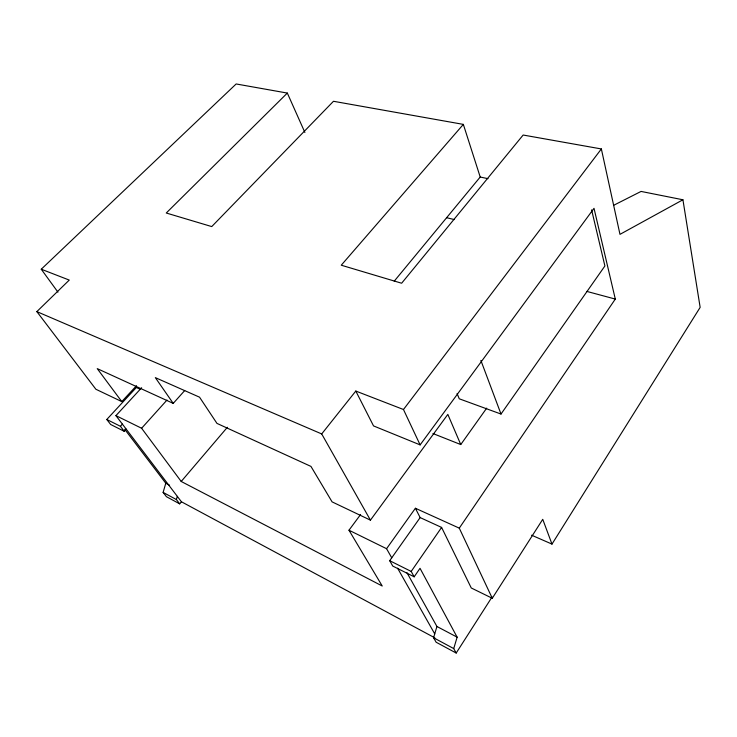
<?xml version="1.0" encoding="UTF-8"?>
<svg xmlns="http://www.w3.org/2000/svg" width="737" height="737" viewBox="0 0 737 737"><rect width="100%" height="100%" fill="white"/><g stroke="black" fill="none" stroke-linecap="round" stroke-linejoin="round"><path stroke-width="1.11" d="M141.633 387.736L115.939 415.631L181.422 501.768L179.671 503.85L166.433 496.701L163.117 492.408L165.788 483.232L124.682 429.275M179.671 503.85L176.383 499.539L177.313 496.36M492.04 597.016L456.194 653.037L436.12 642.213L433.586 637.754L436.93 626.487L406.953 572.677M456.194 653.037L453.734 648.588L457.133 637.164L420.026 568.301L414.166 576.813L392.757 566.071L389.698 560.7L420.145 517.586L415.392 508.254L386.575 548.706L391.734 557.826M531.589 535.191L551.985 544.099L700.15 307.375L682.932 199.773L641.061 191.427L613.645 205.31M420.145 517.586L441.601 527.425L471.265 587.979L492.279 598.269L542.745 519.327L551.985 544.099M492.279 598.269L459.28 528.143L615.303 299.075L594.013 208.313L420.118 444.89L373.53 425.912L355.805 391.052L321.7 433.936L370.435 520.147L447.838 414.397L460.763 444.558L486.715 408.114M414.166 576.813L411.2 571.433L441.601 527.425M457.087 393.512L459.262 398.8L501.003 414.047L604.902 265.974L591.608 209.879M115.939 415.631L141.615 428.261L181.21 481.473L382.227 586.007L348.979 530.216L360.577 514.546M420.118 444.89L403.471 409.514L601.364 148.948L523.15 135.028L401.637 283.229L341.259 265.209L463.343 124.387L333.474 101.282L211.74 226.581L166.258 213.011L287.329 93.074L304.897 132.476M394.221 281.184L480.211 177.027L463.343 124.387M181.21 481.473L227.374 427.285M136.492 385.709L121.78 401.601L97.247 368.629L173.223 403.388L184.711 390.546M141.615 428.261L166.995 400.062M140.27 389.302L136.345 387.505L106.782 419.482L110.642 424.475L124.258 431.311L126.22 429.155M106.782 419.482L120.426 426.29L122.397 424.125M121.78 401.601L95.884 389.256L36.85 311.613L69.26 280.078L41.254 269.226L236.162 83.963L287.329 93.074M682.932 199.773L619.974 234.357L601.364 148.948M480.211 177.027L488.014 178.676M446.631 217.701L454.296 219.571M586.818 291.41L615.303 299.075M355.805 391.052L403.471 409.514M432.932 433.531L460.763 444.558M36.85 311.613L321.7 433.936M415.392 508.254L459.28 528.143M370.435 520.147L332.083 501.869L310.959 466.41L216.964 423.397L199.543 397.188L155.332 377.63L173.223 403.388M348.979 530.216L386.575 548.706M389.698 560.7L411.2 571.433M165.788 483.232L169.593 485.241M436.93 626.487L457.133 637.164M181.422 501.768L434.858 637.855M163.117 492.408L176.383 499.539M433.586 637.754L453.734 648.588M120.426 426.29L124.258 431.311M41.254 269.226L57.947 292.147M397.584 568.181L434.738 633.894M480.874 360.421L501.003 414.047"/></g></svg>
